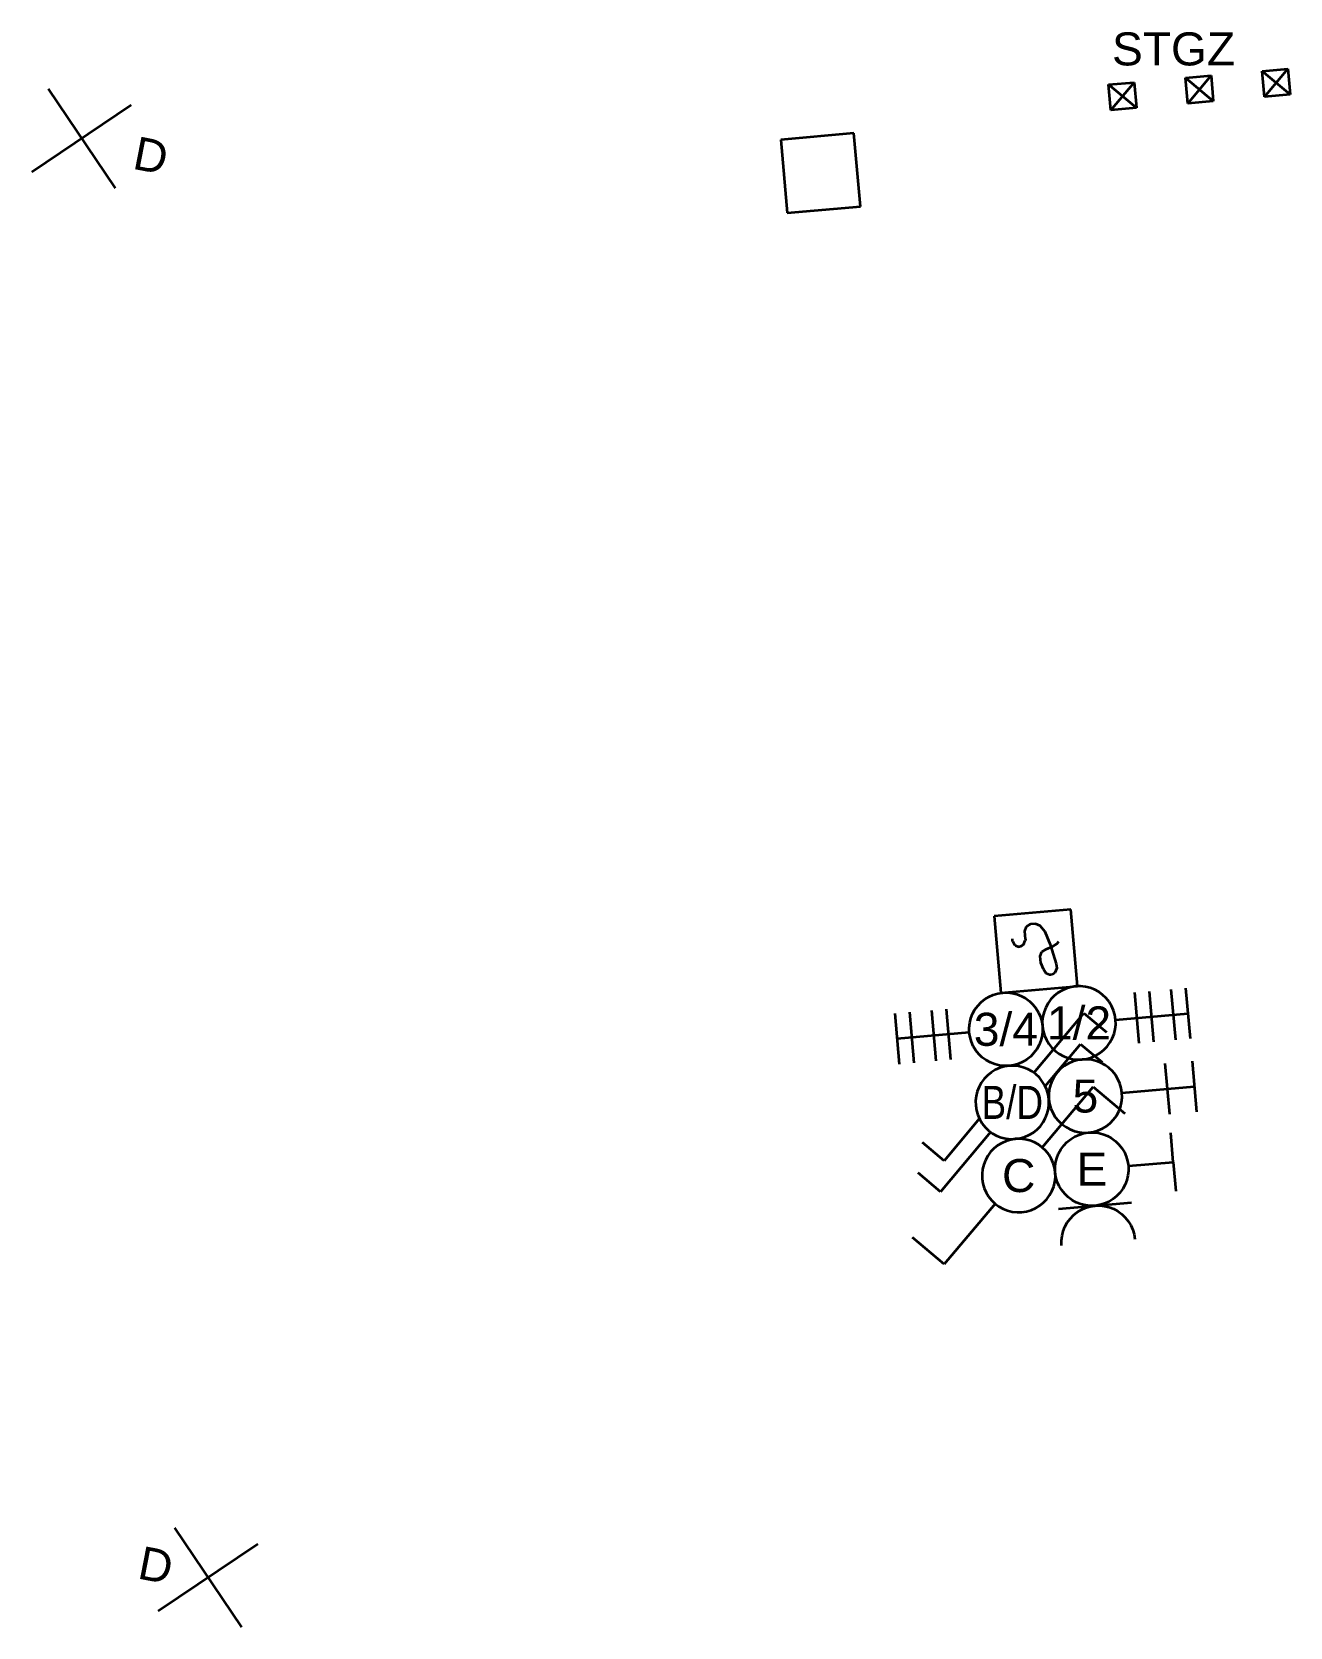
# Model space of a CAD drawing. Extents: x 800 to 1481, y 55 to 490.
# Drawn here: x 1121.72 to 1155.99, y 385.51 to 428.97 of the extents above; entities that cross this region are included whole.
import ezdxf
from ezdxf.lldxf.tags import DXFTag

# ---------------------------------------------------------------- set-up
doc = ezdxf.new("R2010")
doc.units = 0
doc.layers.get('0').update_dxf_attribs({"lineweight": 18})
for name, color, linetype, lineweight, true_color in [('E_Licht', 7, 'Continuous', 35, 0x0080ff), ('E_RTH', 5, 'Continuous', 35, 0x0000ff), ('E_Starkstrom', 1, 'Continuous', 35, 0xff0000)]:
    doc.layers.add(name, color=color, linetype=linetype, lineweight=lineweight, true_color=true_color)
doc.styles.get("Standard").update_dxf_attribs({"font": 'arial.ttf'})
tags = doc.linetypes.add('STRICHLINIE', pattern=[19.05, 12.7, -6.35]).pattern_tags.tags
tags[6:7] = [DXFTag(74, 4), DXFTag(75, 0), DXFTag(340, '0'), DXFTag(46, 0.0), DXFTag(50, 0.0), DXFTag(44, 0.0), DXFTag(45, 0.0)]
tags[4:5] = [DXFTag(74, 4), DXFTag(75, 0), DXFTag(340, '0'), DXFTag(46, 0.0), DXFTag(50, 0.0), DXFTag(44, 0.0), DXFTag(45, 0.0)]

# ---------------------------------------------------------------- blocks, each defined once
blk = doc.blocks.new('Abzweigdose quadratisch (multi) UP-A0Q9B3B5AY', base_point=(1142.12, 424.043))
at = {"color": 0, "lineweight": -2}
for p, q in [((1144.112, 426.21), (1142.12, 426.035)), ((1142.12, 426.035), (1142.294, 424.043)), ((1144.287, 424.217), (1144.112, 426.21)), ((1142.294, 424.043), (1144.287, 424.217))]:
    blk.add_line(p, q, dxfattribs=at)
blk = doc.blocks.new('Schalter_ Schema 3_ UP-A0Q9B3C5AY', base_point=(1145.711, 395.396))
at = {"color": 0, "lineweight": -2}
for p, q in [((1149.243, 398.576), (1150.626, 400.225)), ((1150.626, 400.225), (1151.49, 399.5)), ((1148.027, 398.63), (1147.925, 398.548)), ((1148.139, 398.697), (1148.027, 398.63)), ((1148.259, 398.75), (1148.139, 398.697)), ((1148.384, 398.787), (1148.259, 398.75)), ((1148.513, 398.807), (1148.384, 398.787)), ((1148.644, 398.809), (1148.513, 398.807)), ((1148.774, 398.795), (1148.644, 398.809)), ((1148.901, 398.764), (1148.774, 398.795)), ((1149.023, 398.717), (1148.901, 398.764)), ((1149.138, 398.654), (1149.023, 398.717)), ((1149.243, 398.576), (1149.138, 398.654)), ((1147.694, 398.233), (1147.647, 398.111)), ((1147.757, 398.348), (1147.694, 398.233)), ((1147.835, 398.453), (1147.757, 398.348)), ((1147.925, 398.548), (1147.835, 398.453)), ((1149.338, 398.486), (1149.243, 398.576)), ((1149.42, 398.384), (1149.338, 398.486)), ((1149.488, 398.272), (1149.42, 398.384)), ((1149.54, 398.152), (1149.488, 398.272)), ((1149.577, 398.027), (1149.54, 398.152)), ((1147.616, 397.984), (1147.602, 397.854)), ((1147.602, 397.854), (1147.604, 397.723)), ((1147.604, 397.723), (1147.624, 397.594)), ((1147.647, 398.111), (1147.616, 397.984)), ((1149.597, 397.898), (1149.577, 398.027)), ((1149.585, 397.637), (1149.6, 397.767)), ((1149.6, 397.767), (1149.597, 397.898)), ((1147.624, 397.594), (1147.661, 397.468)), ((1147.661, 397.468), (1147.714, 397.349)), ((1147.714, 397.349), (1147.781, 397.237)), ((1149.444, 397.273), (1149.507, 397.388)), ((1149.507, 397.388), (1149.554, 397.51)), ((1149.554, 397.51), (1149.585, 397.637)), ((1147.958, 397.044), (1146.575, 395.396)), ((1147.781, 397.237), (1147.863, 397.135)), ((1147.863, 397.135), (1147.958, 397.044)), ((1147.958, 397.044), (1148.063, 396.967)), ((1148.063, 396.967), (1148.178, 396.904)), ((1148.178, 396.904), (1148.3, 396.857)), ((1148.3, 396.857), (1148.427, 396.826)), ((1148.817, 396.834), (1148.943, 396.871)), ((1148.943, 396.871), (1149.062, 396.923)), ((1149.062, 396.923), (1149.174, 396.991)), ((1149.174, 396.991), (1149.276, 397.073)), ((1149.276, 397.073), (1149.367, 397.168)), ((1149.367, 397.168), (1149.444, 397.273)), ((1148.427, 396.826), (1148.557, 396.811)), ((1148.557, 396.811), (1148.688, 396.814)), ((1148.688, 396.814), (1148.817, 396.834)), ((1146.575, 395.396), (1145.711, 396.121))]:
    blk.add_line(p, q, dxfattribs=at)
blk = doc.blocks.new('Bauteilbeschriftung-A0Q9B3C7AY', base_point=(1148.147, 397.36))
at = {"color": 0, "linetype": 'ByBlock', "lineweight": -2, "ltscale": 0.35, "insert": (1148.147, 398.26), "char_height": 0.9, "attachment_point": 1}
blk.add_mtext('{\\fArial;C}', dxfattribs=at)
blk = doc.blocks.new('Schalter_ Schema 3-3_ UP-A0Q9B3CPAY', base_point=(1145.86, 397.37))
at = {"color": 0, "lineweight": -2}
for p, q in [((1149.016, 400.61), (1150.38, 402.235)), ((1150.38, 402.235), (1150.993, 401.721)), ((1149.324, 400.244), (1150.285, 401.39)), ((1150.285, 401.39), (1150.873, 400.897)), ((1148.21, 400.779), (1148.084, 400.742)), ((1148.339, 400.799), (1148.21, 400.779)), ((1148.47, 400.802), (1148.339, 400.799)), ((1148.6, 400.788), (1148.47, 400.802)), ((1148.727, 400.756), (1148.6, 400.788)), ((1148.849, 400.709), (1148.727, 400.756)), ((1147.583, 400.34), (1147.52, 400.225)), ((1147.66, 400.446), (1147.583, 400.34)), ((1147.751, 400.54), (1147.66, 400.446)), ((1147.853, 400.622), (1147.751, 400.54)), ((1147.964, 400.69), (1147.853, 400.622)), ((1148.084, 400.742), (1147.964, 400.69)), ((1148.964, 400.646), (1148.849, 400.709)), ((1149.069, 400.569), (1148.964, 400.646)), ((1149.164, 400.478), (1149.069, 400.569)), ((1149.245, 400.376), (1149.164, 400.478)), ((1149.313, 400.265), (1149.245, 400.376)), ((1147.441, 399.976), (1147.427, 399.846)), ((1147.473, 400.103), (1147.441, 399.976)), ((1147.52, 400.225), (1147.473, 400.103)), ((1149.366, 400.145), (1149.313, 400.265)), ((1149.403, 400.019), (1149.366, 400.145)), ((1149.422, 399.89), (1149.403, 400.019)), ((1149.425, 399.759), (1149.422, 399.89)), ((1147.427, 399.846), (1147.43, 399.716)), ((1147.43, 399.716), (1147.45, 399.586)), ((1147.45, 399.586), (1147.487, 399.461)), ((1147.487, 399.461), (1147.539, 399.341)), ((1149.333, 399.38), (1149.38, 399.502)), ((1149.38, 399.502), (1149.411, 399.629)), ((1149.411, 399.629), (1149.425, 399.759)), ((1147.529, 399.361), (1146.567, 398.215)), ((1147.539, 399.341), (1147.607, 399.229)), ((1147.607, 399.229), (1147.689, 399.127)), ((1147.689, 399.127), (1147.783, 399.037)), ((1147.783, 399.037), (1147.889, 398.959)), ((1149, 398.984), (1149.102, 399.065)), ((1149.102, 399.065), (1149.192, 399.16)), ((1149.192, 399.16), (1149.27, 399.265)), ((1149.27, 399.265), (1149.333, 399.38)), ((1146.567, 398.215), (1145.979, 398.709)), ((1147.836, 398.995), (1146.473, 397.37)), ((1147.889, 398.959), (1148.004, 398.896)), ((1148.004, 398.896), (1148.126, 398.849)), ((1148.126, 398.849), (1148.253, 398.818)), ((1148.253, 398.818), (1148.383, 398.804)), ((1148.383, 398.804), (1148.513, 398.807)), ((1148.513, 398.807), (1148.643, 398.826)), ((1148.643, 398.826), (1148.768, 398.863)), ((1148.768, 398.863), (1148.888, 398.916)), ((1148.888, 398.916), (1149, 398.984)), ((1146.473, 397.37), (1145.86, 397.885))]:
    blk.add_line(p, q, dxfattribs=at)
blk = doc.blocks.new('Bauteilbeschriftung-A0Q9B3CRAY', base_point=(1147.588, 399.353))
at = {"color": 0, "linetype": 'ByBlock', "lineweight": -2, "ltscale": 0.35, "insert": (1147.588, 400.253), "char_height": 0.9, "attachment_point": 1}
blk.add_mtext('{\\W0.8;\\fArial;B/D}', dxfattribs=at)
blk = doc.blocks.new('Storentaster_ UP_ 2-fach-A0Q9B3D9AY', base_point=(1149.245, 400.97))
at = {"color": 0, "lineweight": -2}
for p, q in [((1150.028, 402.946), (1149.902, 402.909)), ((1150.157, 402.966), (1150.028, 402.946)), ((1150.288, 402.969), (1150.157, 402.966)), ((1150.418, 402.954), (1150.288, 402.969)), ((1150.545, 402.923), (1150.418, 402.954)), ((1149.401, 402.507), (1149.338, 402.392)), ((1149.478, 402.612), (1149.401, 402.507)), ((1149.569, 402.707), (1149.478, 402.612)), ((1149.671, 402.789), (1149.569, 402.707)), ((1149.783, 402.856), (1149.671, 402.789)), ((1149.902, 402.909), (1149.783, 402.856)), ((1150.667, 402.876), (1150.545, 402.923)), ((1150.782, 402.813), (1150.667, 402.876)), ((1150.887, 402.736), (1150.782, 402.813)), ((1150.982, 402.645), (1150.887, 402.736)), ((1151.063, 402.543), (1150.982, 402.645)), ((1151.131, 402.431), (1151.063, 402.543)), ((1151.754, 402.794), (1151.874, 401.419)), ((1152.152, 402.829), (1152.273, 401.454)), ((1152.75, 402.881), (1152.87, 401.507)), ((1153.149, 402.916), (1153.269, 401.541)), ((1149.26, 402.143), (1149.245, 402.013)), ((1149.291, 402.27), (1149.26, 402.143)), ((1149.338, 402.392), (1149.291, 402.27)), ((1151.184, 402.311), (1151.131, 402.431)), ((1151.221, 402.186), (1151.184, 402.311)), ((1151.241, 402.057), (1151.221, 402.186)), ((1151.241, 402.057), (1153.209, 402.229)), ((1149.245, 402.013), (1149.248, 401.882)), ((1149.248, 401.882), (1149.268, 401.753)), ((1149.268, 401.753), (1149.305, 401.627)), ((1149.305, 401.627), (1149.357, 401.508)), ((1151.151, 401.547), (1151.198, 401.669)), ((1151.198, 401.669), (1151.229, 401.796)), ((1151.229, 401.796), (1151.243, 401.926)), ((1151.243, 401.926), (1151.241, 402.057)), ((1149.357, 401.508), (1149.425, 401.396)), ((1149.425, 401.396), (1149.507, 401.294)), ((1149.507, 401.294), (1149.602, 401.203)), ((1149.602, 401.203), (1149.707, 401.126)), ((1150.818, 401.15), (1150.92, 401.232)), ((1150.92, 401.232), (1151.01, 401.327)), ((1151.01, 401.327), (1151.088, 401.432)), ((1151.088, 401.432), (1151.151, 401.547)), ((1149.707, 401.126), (1149.822, 401.063)), ((1149.822, 401.063), (1149.944, 401.016)), ((1149.944, 401.016), (1150.071, 400.985)), ((1150.071, 400.985), (1150.201, 400.97)), ((1150.201, 400.97), (1150.331, 400.973)), ((1150.331, 400.973), (1150.461, 400.993)), ((1150.461, 400.993), (1150.586, 401.03)), ((1150.586, 401.03), (1150.706, 401.082)), ((1150.706, 401.082), (1150.818, 401.15))]:
    blk.add_line(p, q, dxfattribs=at)
blk = doc.blocks.new('Bauteilbeschriftung-A0Q9B3DBAY', base_point=(1149.371, 401.519))
at = {"color": 0, "linetype": 'ByBlock', "lineweight": -2, "ltscale": 0.35, "insert": (1149.371, 402.419), "char_height": 0.9, "attachment_point": 1}
blk.add_mtext('{\\fArial;1/2}', dxfattribs=at)
blk = doc.blocks.new('Storentaster_ UP_ 2-fach-A0Q9B3DLAY', base_point=(1145.227, 400.796))
at = {"color": 0, "lineweight": -2}
for p, q in [((1147.486, 402.438), (1147.576, 402.532)), ((1147.576, 402.532), (1147.678, 402.614)), ((1147.678, 402.614), (1147.79, 402.682)), ((1147.79, 402.682), (1147.91, 402.735)), ((1147.91, 402.735), (1148.035, 402.771)), ((1148.035, 402.771), (1148.165, 402.791)), ((1148.165, 402.791), (1148.296, 402.794)), ((1148.296, 402.794), (1148.426, 402.78)), ((1148.426, 402.78), (1148.553, 402.749)), ((1148.553, 402.749), (1148.675, 402.701)), ((1148.675, 402.701), (1148.789, 402.639)), ((1148.789, 402.639), (1148.895, 402.561)), ((1148.895, 402.561), (1148.989, 402.471)), ((1145.227, 402.223), (1145.348, 400.848)), ((1145.626, 402.258), (1145.746, 400.883)), ((1146.224, 402.31), (1146.344, 400.936)), ((1146.622, 402.345), (1146.742, 400.97)), ((1147.267, 401.969), (1147.298, 402.096)), ((1147.298, 402.096), (1147.346, 402.218)), ((1147.346, 402.218), (1147.409, 402.332)), ((1147.409, 402.332), (1147.486, 402.438)), ((1148.989, 402.471), (1149.071, 402.369)), ((1149.071, 402.369), (1149.139, 402.257)), ((1149.139, 402.257), (1149.192, 402.137)), ((1149.192, 402.137), (1149.228, 402.012)), ((1147.256, 401.708), (1145.288, 401.536)), ((1147.253, 401.839), (1147.267, 401.969)), ((1147.256, 401.708), (1147.253, 401.839)), ((1147.276, 401.579), (1147.256, 401.708)), ((1149.228, 402.012), (1149.248, 401.882)), ((1149.251, 401.752), (1149.237, 401.622)), ((1149.248, 401.882), (1149.251, 401.752)), ((1147.312, 401.453), (1147.276, 401.579)), ((1147.365, 401.333), (1147.312, 401.453)), ((1147.433, 401.222), (1147.365, 401.333)), ((1147.515, 401.12), (1147.433, 401.222)), ((1149.095, 401.258), (1149.018, 401.152)), ((1149.158, 401.373), (1149.095, 401.258)), ((1149.206, 401.494), (1149.158, 401.373)), ((1149.237, 401.622), (1149.206, 401.494)), ((1147.609, 401.029), (1147.515, 401.12)), ((1147.715, 400.952), (1147.609, 401.029)), ((1147.829, 400.889), (1147.715, 400.952)), ((1147.951, 400.841), (1147.829, 400.889)), ((1148.078, 400.81), (1147.951, 400.841)), ((1148.208, 400.796), (1148.078, 400.81)), ((1148.339, 400.799), (1148.208, 400.796)), ((1148.468, 400.819), (1148.339, 400.799)), ((1148.594, 400.855), (1148.468, 400.819)), ((1148.714, 400.908), (1148.594, 400.855)), ((1148.826, 400.976), (1148.714, 400.908)), ((1148.928, 401.058), (1148.826, 400.976)), ((1149.018, 401.152), (1148.928, 401.058))]:
    blk.add_line(p, q, dxfattribs=at)
blk = doc.blocks.new('Bauteilbeschriftung-A0Q9B3DNAY', base_point=(1147.378, 401.345))
at = {"color": 0, "linetype": 'ByBlock', "lineweight": -2, "ltscale": 0.35, "insert": (1147.378, 402.245), "char_height": 0.9, "attachment_point": 1}
blk.add_mtext('{\\fArial;3/4}', dxfattribs=at)
blk = doc.blocks.new('Deckenauslass-A0Q9B3GNAY', base_point=(1125.162, 385.506))
at = {"color": 0, "lineweight": -2}
for p, q in [((1125.604, 388.213), (1127.428, 385.506)), ((1125.162, 385.948), (1127.869, 387.772))]:
    blk.add_line(p, q, dxfattribs=at)
blk = doc.blocks.new('Bauteilbeschriftung-A0Q9B3GPAY', base_point=(1124.564, 386.697))
at = {"color": 0, "linetype": 'ByBlock', "lineweight": -2, "ltscale": 0.35, "insert": (1124.736, 387.722), "char_height": 0.9, "attachment_point": 1, "rotation": 348.9744}
blk.add_mtext('{\\fArial;D}', dxfattribs=at)
blk = doc.blocks.new('Temperaturmelder_ UP-A0Q9B3J1AY', base_point=(1147.932, 402.787))
at = {"color": 0, "linetype": 'ByBlock', "lineweight": -2, "ltscale": 0.35}
for p, q in [((1150.024, 405.062), (1147.932, 404.879)), ((1147.932, 404.879), (1148.115, 402.787)), ((1148.929, 404.665), (1149.049, 404.676)), ((1149.049, 404.676), (1149.174, 404.626)), ((1150.207, 402.97), (1150.024, 405.062)), ((1148.423, 404.259), (1148.426, 404.217)), ((1148.766, 404.47), (1148.815, 404.595)), ((1148.785, 404.249), (1148.766, 404.47)), ((1148.785, 404.249), (1148.785, 404.24)), ((1148.785, 404.24), (1148.785, 404.231)), ((1148.815, 404.595), (1148.929, 404.665)), ((1149.174, 404.626), (1149.309, 404.457)), ((1149.309, 404.457), (1149.46, 404.109)), ((1148.428, 404.209), (1148.426, 404.217)), ((1148.43, 404.2), (1148.428, 404.209)), ((1148.433, 404.192), (1148.43, 404.2)), ((1148.437, 404.185), (1148.433, 404.192)), ((1148.437, 404.185), (1148.488, 404.101)), ((1148.493, 404.095), (1148.488, 404.101)), ((1148.498, 404.09), (1148.493, 404.095)), ((1148.503, 404.085), (1148.498, 404.09)), ((1148.509, 404.082), (1148.503, 404.085)), ((1148.516, 404.078), (1148.509, 404.082)), ((1148.516, 404.078), (1148.597, 404.046)), ((1148.604, 404.044), (1148.597, 404.046)), ((1148.611, 404.043), (1148.604, 404.044)), ((1148.619, 404.042), (1148.611, 404.043)), ((1148.626, 404.043), (1148.619, 404.042)), ((1148.633, 404.045), (1148.626, 404.043)), ((1148.64, 404.047), (1148.633, 404.045)), ((1148.647, 404.051), (1148.64, 404.047)), ((1148.647, 404.051), (1148.721, 404.096)), ((1148.727, 404.101), (1148.721, 404.096)), ((1148.733, 404.106), (1148.727, 404.101)), ((1148.737, 404.111), (1148.733, 404.106)), ((1148.741, 404.117), (1148.737, 404.111)), ((1148.744, 404.124), (1148.741, 404.117)), ((1148.744, 404.124), (1148.78, 404.215)), ((1148.783, 404.223), (1148.78, 404.215)), ((1148.785, 404.231), (1148.783, 404.223)), ((1149.187, 403.784), (1149.236, 403.909)), ((1149.236, 403.909), (1149.351, 403.979)), ((1149.351, 403.979), (1149.525, 404.055)), ((1149.46, 404.109), (1149.626, 403.582)), ((1149.525, 404.055), (1149.639, 404.125)), ((1149.639, 404.125), (1149.694, 404.19)), ((1149.203, 403.605), (1149.187, 403.784)), ((1149.278, 403.431), (1149.203, 403.605)), ((1149.349, 403.317), (1149.278, 403.431)), ((1149.637, 403.462), (1149.588, 403.337)), ((1149.626, 403.582), (1149.637, 403.462)), ((1148.115, 402.787), (1150.207, 402.97)), ((1149.438, 403.281), (1149.349, 403.317)), ((1149.448, 403.278), (1149.438, 403.281)), ((1149.458, 403.276), (1149.448, 403.278)), ((1149.468, 403.276), (1149.458, 403.276)), ((1149.477, 403.277), (1149.468, 403.276)), ((1149.487, 403.279), (1149.477, 403.277)), ((1149.496, 403.282), (1149.487, 403.279)), ((1149.505, 403.287), (1149.496, 403.282)), ((1149.588, 403.337), (1149.505, 403.287))]:
    blk.add_line(p, q, dxfattribs=at)
blk = doc.blocks.new('Deckenauslass-A0Q9B3M3AY', base_point=(1121.718, 424.715))
at = {"color": 0, "lineweight": -2}
for p, q in [((1122.16, 427.422), (1123.984, 424.715)), ((1121.718, 425.157), (1124.425, 426.981))]:
    blk.add_line(p, q, dxfattribs=at)
blk = doc.blocks.new('Bauteilbeschriftung-A0Q9B3M5AY', base_point=(1124.429, 425.107))
at = {"color": 0, "linetype": 'ByBlock', "lineweight": -2, "ltscale": 0.35, "insert": (1124.601, 426.133), "char_height": 0.9, "attachment_point": 1, "rotation": 348.9744}
blk.add_mtext('{\\fArial;D}', dxfattribs=at)
blk = doc.blocks.new('Taster_Steckdose_ Gr.1_ UP-A0Q9B3MTAY', base_point=(1149.594, 395.905))
at = {"color": 0, "lineweight": -2}
for p, q in [((1149.75, 398.522), (1149.827, 398.627)), ((1149.827, 398.627), (1149.917, 398.722)), ((1149.917, 398.722), (1150.019, 398.804)), ((1150.019, 398.804), (1150.131, 398.872)), ((1150.131, 398.872), (1150.251, 398.924)), ((1150.251, 398.924), (1150.377, 398.961)), ((1150.377, 398.961), (1150.506, 398.981)), ((1150.506, 398.981), (1150.637, 398.984)), ((1150.637, 398.984), (1150.767, 398.97)), ((1150.767, 398.97), (1150.894, 398.938)), ((1150.894, 398.938), (1151.016, 398.891)), ((1151.016, 398.891), (1151.13, 398.828)), ((1151.13, 398.828), (1151.236, 398.751)), ((1151.236, 398.751), (1151.33, 398.66)), ((1151.33, 398.66), (1151.412, 398.558)), ((1152.813, 398.179), (1152.743, 398.975)), ((1149.594, 398.028), (1149.608, 398.158)), ((1149.608, 398.158), (1149.639, 398.285)), ((1149.639, 398.285), (1149.687, 398.407)), ((1149.687, 398.407), (1149.75, 398.522)), ((1151.412, 398.558), (1151.48, 398.446)), ((1151.48, 398.446), (1151.533, 398.327)), ((1151.533, 398.327), (1151.569, 398.201)), ((1151.569, 398.201), (1151.589, 398.072)), ((1151.589, 398.072), (1152.813, 398.179)), ((1152.813, 398.179), (1152.883, 397.382)), ((1149.597, 397.898), (1149.594, 398.028)), ((1149.617, 397.768), (1149.597, 397.898)), ((1149.653, 397.643), (1149.617, 397.768)), ((1151.578, 397.811), (1151.547, 397.684)), ((1151.592, 397.941), (1151.578, 397.811)), ((1151.589, 398.072), (1151.592, 397.941)), ((1149.706, 397.523), (1149.653, 397.643)), ((1149.774, 397.411), (1149.706, 397.523)), ((1149.856, 397.309), (1149.774, 397.411)), ((1149.95, 397.219), (1149.856, 397.309)), ((1151.359, 397.342), (1151.269, 397.247)), ((1151.436, 397.447), (1151.359, 397.342)), ((1151.499, 397.562), (1151.436, 397.447)), ((1151.547, 397.684), (1151.499, 397.562)), ((1149.684, 396.901), (1151.676, 397.076)), ((1150.056, 397.141), (1149.95, 397.219)), ((1150.17, 397.078), (1150.056, 397.141)), ((1150.292, 397.031), (1150.17, 397.078)), ((1150.194, 396.811), (1150.306, 396.879)), ((1150.419, 397), (1150.292, 397.031)), ((1150.306, 396.879), (1150.425, 396.932)), ((1150.549, 396.986), (1150.419, 397)), ((1150.425, 396.932), (1150.551, 396.969)), ((1150.68, 396.989), (1150.549, 396.986)), ((1150.551, 396.969), (1150.68, 396.989)), ((1150.809, 397.008), (1150.68, 396.989)), ((1150.68, 396.989), (1150.811, 396.991)), ((1150.935, 397.045), (1150.809, 397.008)), ((1150.811, 396.991), (1150.941, 396.977)), ((1151.055, 397.098), (1150.935, 397.045)), ((1150.941, 396.977), (1151.068, 396.946)), ((1151.167, 397.166), (1151.055, 397.098)), ((1151.068, 396.946), (1151.19, 396.899)), ((1151.269, 397.247), (1151.167, 397.166)), ((1151.19, 396.899), (1151.305, 396.836)), ((1149.814, 396.293), (1149.861, 396.415)), ((1149.861, 396.415), (1149.924, 396.53)), ((1149.924, 396.53), (1150.001, 396.635)), ((1150.001, 396.635), (1150.092, 396.73)), ((1150.092, 396.73), (1150.194, 396.811)), ((1151.305, 396.836), (1151.41, 396.758)), ((1151.41, 396.758), (1151.505, 396.668)), ((1151.505, 396.668), (1151.586, 396.566)), ((1151.586, 396.566), (1151.654, 396.454)), ((1151.654, 396.454), (1151.707, 396.334)), ((1149.768, 396.036), (1149.782, 396.166)), ((1149.771, 395.905), (1149.768, 396.036)), ((1149.782, 396.166), (1149.814, 396.293)), ((1151.707, 396.334), (1151.744, 396.209)), ((1151.744, 396.209), (1151.763, 396.079))]:
    blk.add_line(p, q, dxfattribs=at)
blk = doc.blocks.new('Bauteilbeschriftung-A0Q9B3MVAY', base_point=(1150.174, 397.535))
at = {"color": 0, "linetype": 'ByBlock', "lineweight": -2, "ltscale": 0.35, "insert": (1150.174, 398.435), "char_height": 0.9, "attachment_point": 1}
blk.add_mtext('{\\fArial;E}', dxfattribs=at)
blk = doc.blocks.new('Storentaster_ UP-A0Q9B3MXAY', base_point=(1149.42, 398.978))
at = {"color": 0, "lineweight": -2}
for p, q in [((1149.845, 400.796), (1149.743, 400.714)), ((1149.957, 400.864), (1149.845, 400.796)), ((1150.077, 400.917), (1149.957, 400.864)), ((1150.202, 400.953), (1150.077, 400.917)), ((1150.331, 400.973), (1150.202, 400.953)), ((1150.462, 400.976), (1150.331, 400.973)), ((1150.592, 400.962), (1150.462, 400.976)), ((1150.719, 400.931), (1150.592, 400.962)), ((1150.841, 400.883), (1150.719, 400.931)), ((1150.956, 400.82), (1150.841, 400.883)), ((1151.061, 400.743), (1150.956, 400.82)), ((1152.585, 400.859), (1152.705, 399.485)), ((1153.323, 400.924), (1153.443, 399.549)), ((1149.512, 400.4), (1149.465, 400.278)), ((1149.575, 400.514), (1149.512, 400.4)), ((1149.653, 400.62), (1149.575, 400.514)), ((1149.743, 400.714), (1149.653, 400.62)), ((1151.156, 400.653), (1151.061, 400.743)), ((1151.238, 400.551), (1151.156, 400.653)), ((1151.306, 400.439), (1151.238, 400.551)), ((1151.358, 400.319), (1151.306, 400.439)), ((1149.434, 400.151), (1149.42, 400.021)), ((1149.42, 400.021), (1149.422, 399.89)), ((1149.422, 399.89), (1149.442, 399.761)), ((1149.465, 400.278), (1149.434, 400.151)), ((1151.395, 400.194), (1151.358, 400.319)), ((1151.415, 400.064), (1151.395, 400.194)), ((1151.403, 399.803), (1151.418, 399.933)), ((1151.415, 400.064), (1153.383, 400.236)), ((1151.418, 399.933), (1151.415, 400.064)), ((1149.442, 399.761), (1149.479, 399.635)), ((1149.479, 399.635), (1149.532, 399.515)), ((1149.532, 399.515), (1149.599, 399.404)), ((1151.262, 399.44), (1151.325, 399.554)), ((1151.325, 399.554), (1151.372, 399.676)), ((1151.372, 399.676), (1151.403, 399.803)), ((1149.599, 399.404), (1149.681, 399.301)), ((1149.681, 399.301), (1149.776, 399.211)), ((1149.776, 399.211), (1149.881, 399.134)), ((1149.881, 399.134), (1149.996, 399.071)), ((1149.996, 399.071), (1150.118, 399.023)), ((1150.118, 399.023), (1150.245, 398.992)), ((1150.635, 399.001), (1150.761, 399.037)), ((1150.761, 399.037), (1150.88, 399.09)), ((1150.88, 399.09), (1150.992, 399.158)), ((1150.992, 399.158), (1151.094, 399.24)), ((1151.094, 399.24), (1151.185, 399.334)), ((1151.185, 399.334), (1151.262, 399.44)), ((1150.245, 398.992), (1150.375, 398.978)), ((1150.375, 398.978), (1150.506, 398.981)), ((1150.506, 398.981), (1150.635, 399.001))]:
    blk.add_line(p, q, dxfattribs=at)
blk = doc.blocks.new('Bauteilbeschriftung-A0Q9B3MZAY', base_point=(1150.069, 399.527))
at = {"color": 0, "linetype": 'ByBlock', "lineweight": -2, "ltscale": 0.35, "insert": (1150.069, 400.427), "char_height": 0.9, "attachment_point": 1}
blk.add_mtext('{\\fArial;5}', dxfattribs=at)
blk = doc.blocks.new('UV-A0Q9B41BAY', base_point=(1155.236, 427.206))
at = {"color": 0, "linetype": 'ByBlock', "lineweight": -2, "ltscale": 0.35}
for p, q in [((1155.236, 427.903), (1155.934, 427.964)), ((1155.297, 427.206), (1155.236, 427.903)), ((1155.995, 427.267), (1155.236, 427.903)), ((1155.297, 427.206), (1155.934, 427.964)), ((1155.934, 427.964), (1155.995, 427.267)), ((1155.995, 427.267), (1155.297, 427.206))]:
    blk.add_line(p, q, dxfattribs=at)
blk = doc.blocks.new('UV-A0Q9B41DAY', base_point=(1151.052, 426.84))
at = {"color": 0, "linetype": 'ByBlock', "lineweight": -2, "ltscale": 0.35}
for p, q in [((1151.052, 427.537), (1151.75, 427.598)), ((1151.113, 426.84), (1151.052, 427.537)), ((1151.811, 426.901), (1151.052, 427.537)), ((1151.113, 426.84), (1151.75, 427.598)), ((1151.75, 427.598), (1151.811, 426.901)), ((1151.811, 426.901), (1151.113, 426.84))]:
    blk.add_line(p, q, dxfattribs=at)
blk = doc.blocks.new('Bauteilbeschriftung-A0Q9B41FAY', base_point=(1151.144, 428.059))
at = {"color": 0, "linetype": 'ByBlock', "lineweight": -2, "ltscale": 0.35, "insert": (1151.144, 428.959), "char_height": 0.9, "attachment_point": 1}
blk.add_mtext('{\\fArial;STGZ}', dxfattribs=at)
blk = doc.blocks.new('UV-A0Q9B41HAY', base_point=(1153.144, 427.023))
at = {"color": 0, "linetype": 'ByBlock', "lineweight": -2, "ltscale": 0.35}
for p, q in [((1153.144, 427.72), (1153.842, 427.781)), ((1153.205, 427.023), (1153.144, 427.72)), ((1153.903, 427.084), (1153.144, 427.72)), ((1153.205, 427.023), (1153.842, 427.781)), ((1153.842, 427.781), (1153.903, 427.084)), ((1153.903, 427.084), (1153.205, 427.023))]:
    blk.add_line(p, q, dxfattribs=at)

msp = doc.modelspace()

# ---------------------------------------------------------------- block references
at = {"layer": 'E_Licht', "linetype": 'Continuous', "ltscale": 0.35}
for name, p in [('Deckenauslass-A0Q9B3M3AY', (1121.718, 424.715)), ('Abzweigdose quadratisch (multi) UP-A0Q9B3B5AY', (1142.12, 424.043)), ('Storentaster_ UP_ 2-fach-A0Q9B3D9AY', (1149.245, 400.97)), ('Storentaster_ UP_ 2-fach-A0Q9B3DLAY', (1145.227, 400.796)), ('Schalter_ Schema 3-3_ UP-A0Q9B3CPAY', (1145.86, 397.37)), ('Storentaster_ UP-A0Q9B3MXAY', (1149.42, 398.978)), ('Schalter_ Schema 3_ UP-A0Q9B3C5AY', (1145.711, 395.396)), ('Taster_Steckdose_ Gr.1_ UP-A0Q9B3MTAY', (1149.594, 395.905)), ('Deckenauslass-A0Q9B3GNAY', (1125.162, 385.506))]:
    msp.add_blockref(name, p, dxfattribs=at)
at = {"layer": 'E_Licht', "ltscale": 0.35}
for name, p in [('Bauteilbeschriftung-A0Q9B3M5AY', (1124.429, 425.107)), ('Bauteilbeschriftung-A0Q9B3DNAY', (1147.378, 401.345)), ('Bauteilbeschriftung-A0Q9B3DBAY', (1149.371, 401.519)), ('Bauteilbeschriftung-A0Q9B3MZAY', (1150.069, 399.527)), ('Bauteilbeschriftung-A0Q9B3CRAY', (1147.588, 399.353)), ('Bauteilbeschriftung-A0Q9B3C7AY', (1148.147, 397.36)), ('Bauteilbeschriftung-A0Q9B3MVAY', (1150.174, 397.535)), ('Bauteilbeschriftung-A0Q9B3GPAY', (1124.564, 386.697))]:
    msp.add_blockref(name, p, dxfattribs=at)
at = {"layer": 'E_RTH', "ltscale": 0.35}
msp.add_blockref('Temperaturmelder_ UP-A0Q9B3J1AY', (1147.932, 402.787), dxfattribs=at)
at = {"layer": 'E_Starkstrom', "linetype": 'STRICHLINIE', "ltscale": 0.35}
for name, p in [('Bauteilbeschriftung-A0Q9B41FAY', (1151.144, 428.059)), ('UV-A0Q9B41HAY', (1153.144, 427.023)), ('UV-A0Q9B41BAY', (1155.236, 427.206)), ('UV-A0Q9B41DAY', (1151.052, 426.84))]:
    msp.add_blockref(name, p, dxfattribs=at)

doc.saveas('drawing.dxf')
